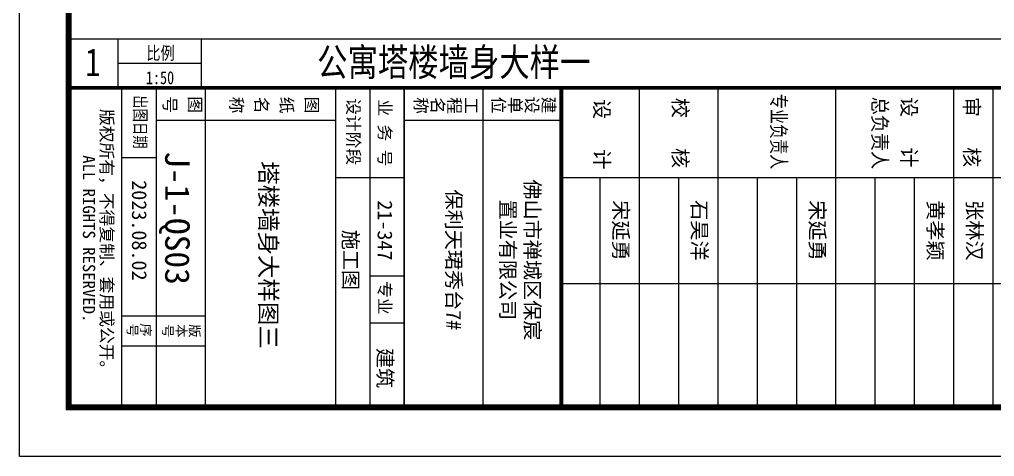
# Model space of a CAD drawing. Header units: millimetres. Extents: x 12351878 to 12381578, y 696206 to 738256.
# Drawn here: x 12351878 to 12361800, y 696206 to 700652 of the extents above; entities that cross this region are included whole.
import ezdxf
from ezdxf.enums import TextEntityAlignment as Align

# ---------------------------------------------------------------- set-up
doc = ezdxf.new("R2010")
doc.units = ezdxf.units.MM
doc.header["$LTSCALE"] = 1000
for name, color, linetype in [('A-ANNO-TTLB', 7, 'Continuous'), ('PUB_TEXT', 7, 'Continuous'), ('TITEXT', 7, 'Continuous'), ('TITLIN', 7, 'Continuous'), ('X1', 7, 'Continuous'), ('图框层', 3, 'Continuous')]:
    doc.layers.add(name, color=color, linetype=linetype)
doc.styles.add('ACHT', font='simhei.ttf')
doc.styles.add('TITLE', font='simhei.ttf')
doc.styles.add('TITXH', font='')
doc.styles.add('TITXV', font='', dxfattribs={"width": 0.7})
doc.styles.add('宋体', font='', dxfattribs={"width": 0.65})
doc.styles.get('TITXH').set_extended_font_data('@SimSun')
doc.styles.get('TITXV').set_extended_font_data('SimSun')
doc.styles.get('宋体').set_extended_font_data('SimSun')

# ---------------------------------------------------------------- blocks, each defined once
blk = doc.blocks.new('asdgfdfssh')
for p, q in [((0, 500), (9550, 500)), ((500, 500), (500, 0)), ((1350, 500), (1350, 0)), ((500, 250), (1350, 250))]:
    blk.add_line(p, q)
blk.add_lwpolyline([(0, 37050), (9550, 37050), (9550, 0), (0, 0)], close=True)
at = {"layer": 'PUB_TEXT', "style": '宋体', "width": 0.8}
for s, p in [('比例', (791.2, 287.5)), ('1:50', (786.2, 37.5))]:
    blk.add_text(s, height=132.17, dxfattribs=at).set_placement(p)
blk = doc.blocks.new('asdfgafg21GZ_LABEL2')
at = {"layer": 'TITLIN'}
for p, q in [((-46.68, 204.12), (-46.68, 100.49)), ((-25.1, 204.12), (-25.1, 100.49)), ((-65, 188.12), (0, 188.12)), ((-65, 180.12), (0, 180.12)), ((-46.68, 172.12), (0, 172.12)), ((-46.68, 164.12), (0, 164.12)), ((-65, 156.12), (0, 156.12)), ((-46.68, 148.12), (0, 148.12)), ((-46.68, 140.12), (0, 140.12)), ((-65, 132.12), (0, 132.12)), ((-46.68, 124.12), (0, 124.12)), ((-65, 116.12), (0, 116.12)), ((-46.68, 108.12), (0, 108.12)), ((-58.36, 100.29), (-58.36, 68.29)), ((-65, 84.29), (0, 84.29)), ((-46.68, 68.29), (-46.68, 54.29)), ((-26.7, 68.29), (-26.7, 61.29)), ((-17.13, 68.29), (-17.13, 61.29)), ((-65, 61.29), (0, 61.29)), ((-65, 54.29), (0, 54.29)), ((-58.36, 54.29), (-58.36, 17.79)), ((-65, 27.79), (0, 27.79)), ((-18.58, 27.79), (-18.58, 10.79)), ((-12.47, 27.79), (-12.47, 10.79)), ((-65, 17.79), (0, 17.79)), ((-50.73, 17.79), (-50.73, 10.79)), ((-65, 10.79), (0, 10.79))]:
    blk.add_line(p, q, dxfattribs=at)
for points, const_width in [([(-65, 224.12), (-65, 0)], 0.8), ([(-65, 100.29), (0, 100.29)], 0.8), ([(-65, 68.29), (0, 68.29)], 0.3)]:
    blk.add_lwpolyline(points, dxfattribs=dict(at, const_width=const_width))
at = {"layer": 'TITEXT'}
for s, height, style, p in [('审   核', 3, 'TITXV', (-63.15, 182.31)), ('设   计', 3, 'TITXV', (-63.12, 169.57)), ('校   核', 3, 'TITXV', (-62.97, 123)), ('设   计', 3, 'TITXV', (-62.73, 107.03)), ('业 务 号', 2.5, 'TITXV', (-62.64, 63.11)), ('专业', 2.5, 'TITXV', (-25.66, 63.1)), ('设计阶段', 2.5, 'TITXV', (-62.9, 56.72)), ('版权所有，不得复制、套用或公开。', 2.5, 'TITLE', (-60.69, 6.53)), ('ALL RIGHTS RESERVED.', 2.5, 'TITLE', (-51.3, 2.9))]:
    blk.add_text(s, height=height, dxfattribs=dict(at, style=style)).set_placement(p)
at = {"layer": 'TITEXT', "style": 'TITXV'}
for s, height, width, p in [('总负责人', 3, 0.9, (-63.2, 163.64)), ('专业负责人', 3, 0.75, (-63.78, 143.04)), ('出图日期', 2.5, 0.8, (-63.52, 13.34))]:
    blk.add_text(s, height=height, dxfattribs=dict(at, width=width)).set_placement(p)
at = {"layer": 'TITEXT', "style": 'TITXH'}
for s, height, p in [('建设单位', 2.5, (-62.8, 99.46)), ('工程名称', 2.5, (-62.69, 83.68)), ('图 纸 名 称', 2.5, (-62.79, 51.25)), ('图 号', 2.5, (-62.87, 27.48)), ('版本号', 2, (-16.59, 27.04)), ('序号', 2, (-16.76, 17.12))]:
    blk.add_text(s, height=height, rotation=270, dxfattribs=at).set_placement(p)
blk = doc.blocks.new('asdfdfsdh')
at = {"layer": 'A-ANNO-TTLB'}
blk.add_lwpolyline([(0, 42050), (29700, 42050), (29700, 0), (0, 0)], close=True, dxfattribs=at)
at = {"layer": 'A-ANNO-TTLB', "const_width": 60}
blk.add_lwpolyline([(500, 40800), (500, 500), (29200, 500), (29200, 40800)], close=True, dxfattribs=at)
at = {"layer": '图框层', "xscale": 50.00000001002963, "yscale": 50.00000001002963, "zscale": 50.00000001002963, "rotation": 270}
blk.add_blockref('asdfgafg21GZ_LABEL2', (500, 500), dxfattribs=at)
at = {"layer": '图框层', "style": 'TITXV'}
for s, p in [('2023.08.02', (1100, 2300)), ('佛山市禅城区保宸', (5100, 2000)), ('保利天珺秀台7#', (4300, 2000)), ('21-347', (3600, 2300)), ('置业有限公司', (4850, 2000)), ('宋延勇', (6000, 2300)), ('石昊洋', (6800, 2300)), ('宋延勇', (8000, 2300)), ('黄孝颖', (9200, 2300)), ('张林汉', (9600, 2300)), ('施工图', (3250, 2000)), ('建筑', (3600, 900))]:
    blk.add_text(s, height=150, rotation=270, dxfattribs=at).set_placement(p, align=Align.BOTTOM_CENTER)

msp = doc.modelspace()

# ---------------------------------------------------------------- block references
for name, p in [('asdfdfsdh', (12351877.5, 696206.4)), ('asdgfdfssh', (12352377.5, 699956.4))]:
    msp.add_blockref(name, p)

# ---------------------------------------------------------------- texts
at = {"layer": 'PUB_TEXT', "color": 2, "style": '宋体', "width": 0.8}
for s, height, p in [('1', 283.2, (12352546.2, 700076.1)), ('公寓塔楼墙身大样一', 283.23, (12354906.7, 700076.1))]:
    msp.add_text(s, height=height, dxfattribs=at).set_placement(p)
at = {"layer": 'X1', "color": 2, "style": 'ACHT'}
msp.add_text('J-1-QS03', height=250, rotation=270, dxfattribs=at).set_placement((12353360, 699312.8))
at = {"layer": 'X1', "style": 'ACHT'}
msp.add_text('塔楼墙身大样图三', height=175, rotation=270, dxfattribs=at).set_placement((12354323.2, 699211.1))

doc.saveas('drawing.dxf')
